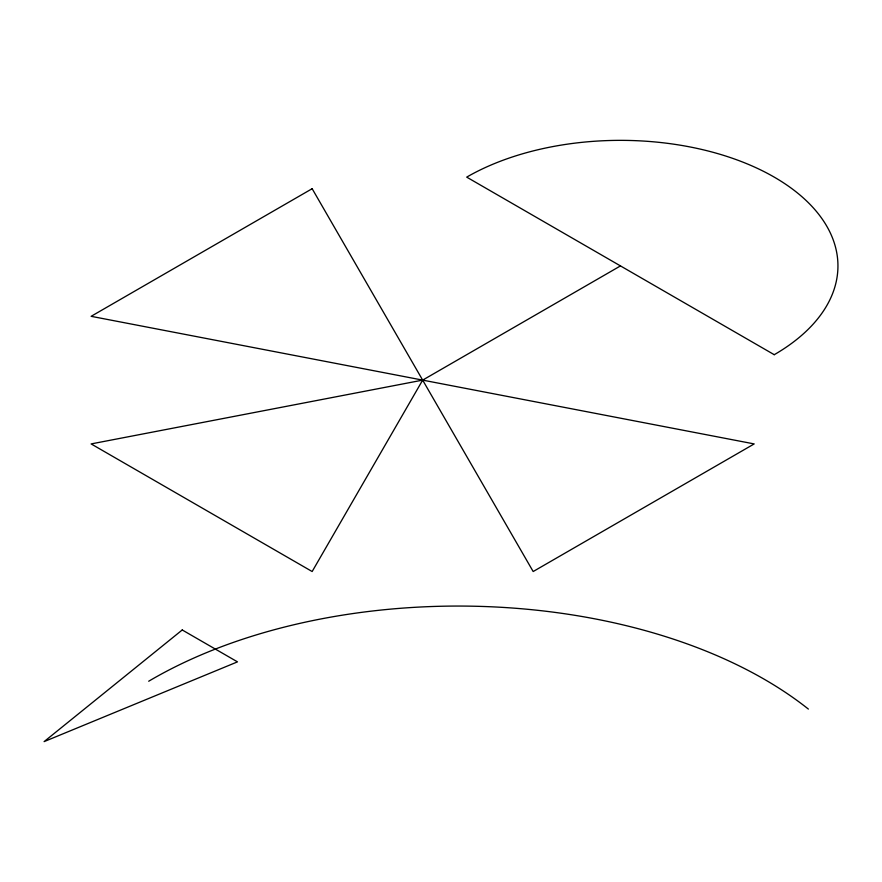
<?xml version="1.0" encoding="UTF-8"?>
<svg xmlns="http://www.w3.org/2000/svg" width="882" height="882" viewBox="0 0 882 882"><rect width="100%" height="100%" fill="white"/><g stroke="black" fill="none" stroke-linecap="round" stroke-linejoin="round"><path stroke-width="1.32" d="M422.665 380.12L312.151 571.525L91.133 443.922L422.665 380.12L620.465 265.912M148.694 681.235A432.886 249.926 0 0 1 808.375 709.073M182.232 629.968L44.1 741.619L237.49 661.864L182.232 629.968M312.151 188.704L91.133 316.318L754.187 443.922L533.169 571.525L312.151 188.704M774.242 354.696L466.699 177.128A217.468 125.553 0 0 1 774.242 177.128A217.468 125.553 0 0 1 774.242 354.696"/></g></svg>
